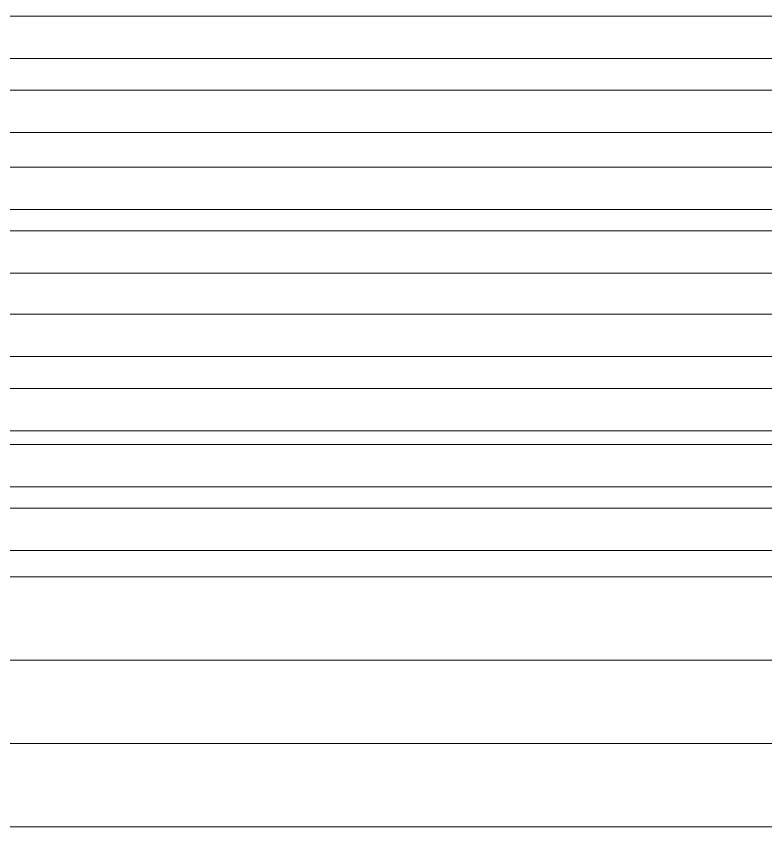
# Model space of a CAD drawing. Header units: metres. Extents: x 31.9 to 92.3, y -29 to 44.
# Drawn here: x 80.5649 to 81.0144, y -8.9745 to -8.4881 of the extents above; entities that cross this region are included whole.
import ezdxf

# ---------------------------------------------------------------- set-up
doc = ezdxf.new("R2010")
doc.units = ezdxf.units.M
doc.header["$LTSCALE"] = 100
doc.layers.add('Arqui', color=8, linetype='Continuous', lineweight=0)
doc.layers.add('P-PIPE', color=7, linetype='Continuous', lineweight=18)

# ---------------------------------------------------------------- blocks, each defined once
blk = doc.blocks.new('A$C59bbb444')
at = {"layer": 'Arqui'}
for points in [[(47.78514, 20.14991), (47.78514, 19.99986), (49.58346, 19.99986), (49.58346, 20.14991)], [(47.78514, 20.0999), (47.78514, 20.0499), (49.58346, 20.0499), (49.58346, 20.0999)]]:
    blk.add_lwpolyline(points, close=True, dxfattribs=at)

msp = doc.modelspace()

# ---------------------------------------------------------------- linework, layer by layer
at = {"layer": 'P-PIPE', "color": 1, "true_color": 0xff0000}
for p, q in [((81.37256, -8.48806), (75.17121, -8.48806)), ((81.37256, -8.51346), (75.17121, -8.51346)), ((75.17121, -8.53251), (81.37256, -8.53251)), ((75.18981, -8.55791), (81.37256, -8.55791)), ((81.37293, -8.66693), (75.33976, -8.66693)), ((81.37293, -8.69233), (75.33976, -8.69233)), ((75.33976, -8.71138), (81.37293, -8.71138)), ((75.35837, -8.73678), (81.37293, -8.73678))]:
    msp.add_line(p, q, dxfattribs=at)
at = {"layer": 'P-PIPE', "color": 11, "true_color": 0xff8080}
for p, q in [((81.41516, -8.57874), (75.2531, -8.57874)), ((81.41516, -8.60414), (75.2531, -8.60414)), ((75.2531, -8.61684), (81.41516, -8.61684)), ((75.2717, -8.64224), (81.41516, -8.64224)), ((81.41516, -8.74511), (75.42299, -8.74511)), ((81.41516, -8.77051), (75.42299, -8.77051)), ((75.42299, -8.78321), (81.41516, -8.78321)), ((75.44159, -8.80861), (81.41516, -8.80861))]:
    msp.add_line(p, q, dxfattribs=at)

# ---------------------------------------------------------------- block references
at = {"layer": 'Arqui'}
msp.add_blockref('A$C59bbb444', (31.88074, -28.97431), dxfattribs=at)

doc.saveas('drawing.dxf')
